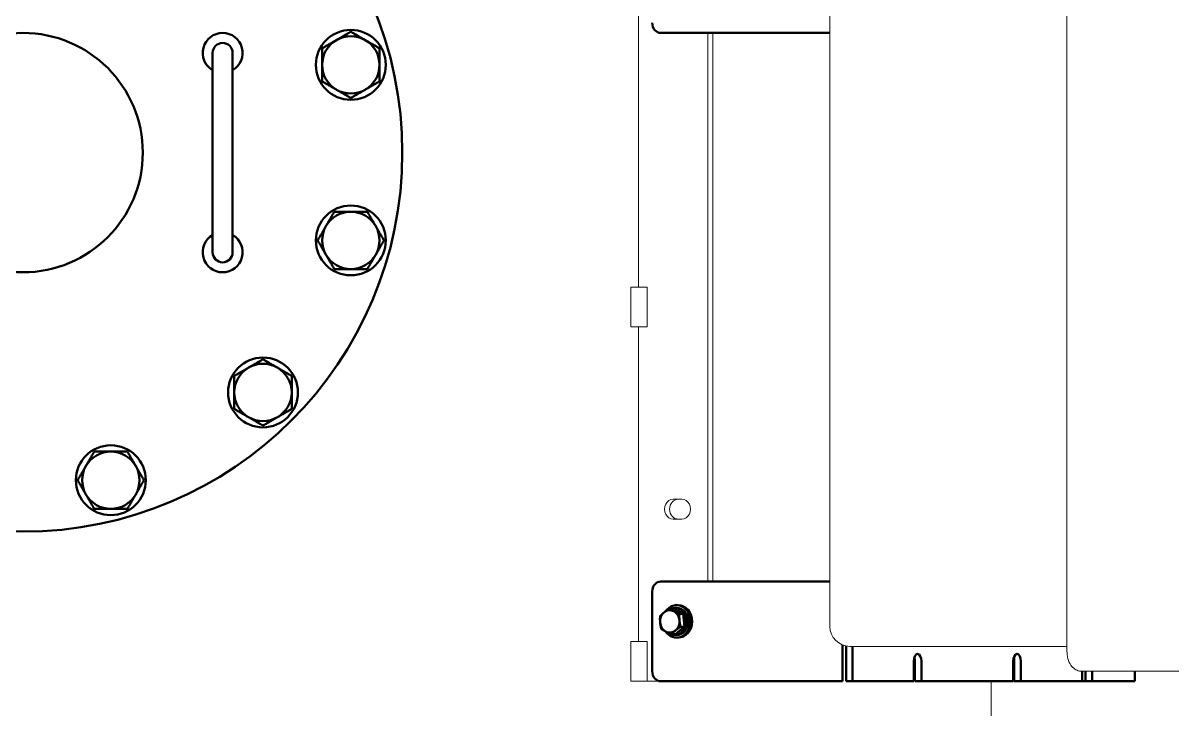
# Model space of a CAD drawing. Header units: inches. Extents: x 19 to 503, y 7 to 322.
# Drawn here: x 253.39 to 282.16, y 82.71 to 99.9 of the extents above; entities that cross this region are included whole.
import ezdxf

# ---------------------------------------------------------------- set-up
doc = ezdxf.new("R2010")
doc.units = ezdxf.units.IN
doc.header["$LTSCALE"] = 15
doc.header["$MEASUREMENT"] = 0
doc.layers.add('Visible (ANSI)', color=7, linetype='Continuous', lineweight=50)

msp = doc.modelspace()

# ---------------------------------------------------------------- linework, layer by layer
at = {"layer": 'Visible (ANSI)', "linetype": 'Continuous', "lineweight": 18}
for p, q in [((268.80674, 101.16094), (268.80674, 93.28094)), ((279.53304, 100.90094), (279.53304, 84.15094)), ((273.59586, 100.27594), (273.59586, 84.77594)), ((270.5388, 85.90094), (270.5388, 99.65094)), ((270.6638, 99.65094), (270.6638, 85.90094)), ((268.61297, 93.28094), (269.02325, 93.28094)), ((268.61297, 93.28094), (268.61297, 92.28094)), ((269.02325, 93.28094), (269.02325, 92.28094)), ((268.61297, 92.28094), (269.02325, 92.28094)), ((268.80674, 92.28094), (268.80674, 84.40094)), ((269.67277, 87.96344), (269.88928, 87.96344)), ((269.88928, 87.46344), (269.67277, 87.46344)), ((268.61297, 84.40094), (269.02325, 84.40094)), ((268.61297, 84.40094), (268.61297, 83.40094)), ((269.02325, 84.40094), (269.02325, 83.40094)), ((274.09586, 84.27594), (279.53304, 84.27594)), ((279.90804, 83.65094), (280.12454, 83.65094)), ((280.12454, 83.65094), (287.37454, 83.65094)), ((268.61297, 83.40094), (269.02325, 83.40094)), ((269.02325, 83.40094), (269.36251, 83.40094)), ((277.63798, 83.40094), (277.63798, 56.90094)), ((278.18917, 83.40094), (278.21429, 83.40094))]:
    msp.add_line(p, q, dxfattribs=at)
at = {"layer": 'Visible (ANSI)'}
for p, q in [((269.36251, 99.65094), (272.30861, 99.65094)), ((272.90624, 99.65094), (272.30861, 99.65094)), ((272.90624, 99.65094), (273.59586, 99.65094)), ((258.13827, 99.15094), (258.13827, 98.40094)), ((258.63827, 98.40094), (258.63827, 99.15094)), ((258.13827, 98.40094), (258.13827, 94.90094)), ((258.63827, 98.40094), (258.63827, 94.90094)), ((258.13827, 94.90094), (258.13827, 94.15094)), ((258.63827, 94.15094), (258.63827, 94.90094)), ((272.30861, 85.90094), (269.36251, 85.90094)), ((272.30861, 85.90094), (272.90624, 85.90094)), ((273.59586, 85.90094), (272.90624, 85.90094)), ((269.14601, 85.65094), (269.14601, 83.65094)), ((269.6663, 85.22359), (269.56985, 85.22359)), ((269.6663, 85.22359), (269.79473, 85.15779)), ((269.70853, 85.24094), (269.75553, 85.24094)), ((269.75553, 85.30694), (269.79553, 85.30694)), ((269.79473, 85.15779), (269.92315, 85.09199)), ((269.92315, 85.09199), (269.8267, 85.09199)), ((269.92315, 85.09199), (269.93801, 84.93066)), ((269.93801, 84.93066), (269.95287, 84.76934)), ((269.5692, 84.60141), (269.57097, 84.60421)), ((269.83931, 84.67381), (269.72575, 84.57829)), ((269.95287, 84.76934), (269.83931, 84.67381)), ((269.95287, 84.76934), (269.85642, 84.76934)), ((269.72575, 84.57829), (269.62929, 84.57829)), ((269.70853, 84.56094), (269.75553, 84.56094)), ((269.75553, 84.49494), (269.79553, 84.49494)), ((273.91292, 83.40094), (273.91292, 84.31061)), ((274.00054, 83.40094), (274.00054, 84.28511)), ((274.16292, 84.27594), (274.16292, 83.40094)), ((275.69917, 83.40094), (275.69917, 83.90094)), ((275.72429, 83.40094), (275.72429, 83.90094)), ((275.88667, 83.90094), (275.88667, 83.40094)), ((278.18917, 83.40094), (278.18917, 83.90094)), ((278.21429, 83.40094), (278.21429, 83.90094)), ((278.37667, 83.90094), (278.37667, 83.40094)), ((279.91292, 83.40094), (279.91292, 83.65094)), ((280.00054, 83.40094), (280.00054, 83.65094)), ((280.16292, 83.65094), (280.16292, 83.40094)), ((281.22821, 83.40094), (281.22821, 83.65094)), ((269.36251, 83.40094), (272.30861, 83.40094)), ((272.90624, 83.40094), (272.30861, 83.40094)), ((272.90624, 83.40094), (273.91292, 83.40094)), ((274.16292, 83.40094), (274.00054, 83.40094)), ((274.16292, 83.40094), (275.69917, 83.40094)), ((275.88667, 83.40094), (275.72429, 83.40094)), ((275.88667, 83.40094), (278.18917, 83.40094)), ((278.37667, 83.40094), (278.21429, 83.40094)), ((278.37667, 83.40094), (279.91292, 83.40094)), ((280.00054, 83.40094), (279.91292, 83.40094)), ((280.16292, 83.40094), (280.00054, 83.40094)), ((280.16292, 83.40094), (281.1696, 83.40094)), ((281.22821, 83.40094), (281.1696, 83.40094))]:
    msp.add_line(p, q, dxfattribs=at)
for centre, radius in [((253.38827, 96.65094), 9.5), ((253.38827, 96.65094), 3), ((261.59864, 98.8509), 0.875), ((261.59864, 94.45098), 0.875), ((259.39868, 90.64053), 0.875), ((255.58824, 88.44057), 0.875)]:
    msp.add_circle(centre, radius, dxfattribs=at)
for centre, radius, start, end in [((258.38827, 99.15094), 0.5, 90, 240), ((258.38827, 99.15094), 0.5, 300, 90), ((261.59864, 98.8509), 0.71875, 60, 120), ((258.38827, 99.15094), 0.25, 0, 180), ((261.59864, 98.8509), 0.71875, 120, 180), ((261.59864, 98.8509), 0.71875, 0, 60), ((261.59864, 98.8509), 0.71875, 180, 240), ((261.59864, 98.8509), 0.71875, 300, 0), ((261.59864, 98.8509), 0.71875, 240, 300), ((261.59864, 94.45098), 0.71875, 90, 150), ((261.59864, 94.45098), 0.71875, 30, 90), ((261.59864, 94.45098), 0.71875, 150, 210), ((261.59864, 94.45098), 0.71875, 330, 30), ((258.38827, 94.15094), 0.5, 120, 270), ((258.38827, 94.15094), 0.5, 270, 60), ((258.38827, 94.15094), 0.25, 180, 0), ((261.59864, 94.45098), 0.71875, 210, 270), ((261.59864, 94.45098), 0.71875, 270, 330), ((259.39868, 90.64053), 0.71875, 120, 180), ((259.39868, 90.64053), 0.71875, 60, 120), ((259.39868, 90.64053), 0.71875, 0, 60), ((259.39868, 90.64053), 0.71875, 180, 240), ((259.39868, 90.64053), 0.71875, 300, 0), ((259.39868, 90.64053), 0.71875, 240, 300), ((255.58824, 88.44057), 0.71875, 90, 150), ((255.58824, 88.44057), 0.71875, 30, 90), ((255.58824, 88.44057), 0.71875, 150, 210), ((255.58824, 88.44057), 0.71875, 330, 30), ((255.58824, 88.44057), 0.71875, 210, 270), ((255.58824, 88.44057), 0.71875, 270, 330)]:
    msp.add_arc(centre, radius, start, end, dxfattribs=at)
at = {"layer": 'Visible (ANSI)', "linetype": 'Continuous', "lineweight": 18}
for centre, radius, start, end in [((261.59864, 98.8509), 0.7295, 110.151639, 129.848361), ((261.59864, 98.8509), 0.7295, 50.151639, 69.848361), ((261.59864, 98.8509), 0.7295, 170.151639, 189.848361), ((261.59864, 98.8509), 0.7295, 350.151639, 9.848361), ((261.59864, 98.8509), 0.7295, 230.151639, 249.848361), ((261.59864, 98.8509), 0.7295, 290.151639, 309.848361), ((255.58824, 88.44057), 0.7295, 80.151639, 99.848361), ((255.58824, 88.44057), 0.7295, 140.151639, 159.848361), ((255.58824, 88.44057), 0.7295, 20.151639, 39.848361), ((255.58824, 88.44057), 0.7295, 200.151639, 219.848361), ((255.58824, 88.44057), 0.7295, 320.151639, 339.848361), ((255.58824, 88.44057), 0.7295, 260.151639, 279.848361), ((274.09586, 84.77594), 0.5, 180, 270)]:
    msp.add_arc(centre, radius, start, end, dxfattribs=at)
at = {"layer": 'Visible (ANSI)'}
for centre, major_axis, ratio, start_param, end_param in [((269.36251, 99.90094), (0, -0.25), 0.8660254, 4.71238898, 6.28318531), ((269.36251, 85.65094), (0, 0.25), 0.8660254, 0, 1.57079633), ((269.58702, 84.90094), (0, 0.281), 0.8660254, 5.8655537, 6.91275125), ((269.75553, 84.90094), (0, -0.406), 0.8660254, 5.38433939, 10.29442177), ((269.70853, 84.90094), (0, 0.34), 0.8660254, 2.64869602, 6.6040186), ((269.75553, 84.90094), (0, -0.34), 0.8660254, 0, 3.14159265), ((269.70853, 84.90094), (0, 0.281), 0.8660254, 5.66105527, 6.07005212), ((269.79553, 84.90094), (0, -0.406), 0.8660254, 0, 3.14159265), ((269.58702, 84.90094), (0, -0.281), 0.8660254, 3.77115859, 4.81835614), ((269.58702, 84.90094), (0, 0.281), 0.8660254, 4.81835614, 5.8655537), ((269.58702, 84.90094), (0, 0.281), 0.8660254, 3.77115859, 4.81835614), ((269.70853, 84.90094), (0, -0.281), 0.8660254, 1.35574454, 1.99778244), ((269.58702, 84.90094), (0, -0.281), 0.8660254, 4.81835614, 5.8655537), ((269.58702, 84.90094), (0, -0.281), 0.8660254, 5.8655537, 6.91275125), ((269.70853, 84.90094), (0, -0.281), 0.8660254, 0.38298003, 0.87615185), ((275.79292, 83.90094), (0, 0.1875), 0.5, 4.71238898, 7.85398163), ((278.28292, 83.90094), (0, 0.1875), 0.5, 4.71238898, 7.85398163), ((275.63054, 83.90094), (0, 0.1875), 0.5, 4.71238898, 5.23598776), ((278.12054, 83.90094), (0, 0.1875), 0.5, 4.71238898, 5.23598776), ((269.36251, 83.65094), (0, -0.25), 0.8660254, 4.71238898, 6.28318531)]:
    msp.add_ellipse(centre, major_axis=major_axis, ratio=ratio, start_param=start_param, end_param=end_param, dxfattribs=at)
at = {"layer": 'Visible (ANSI)', "linetype": 'Continuous', "lineweight": 18}
for centre, major_axis, start_param, end_param in [((269.67277, 87.71344), (0, -0.25), 3.14159265, 6.28318531), ((269.79777, 87.71344), (0, 0.25), 0, 3.14159265), ((269.88928, 87.71344), (0, 0.25), 3.14159265, 6.28318531)]:
    msp.add_ellipse(centre, major_axis=major_axis, ratio=0.8660254, start_param=start_param, end_param=end_param, dxfattribs=at)
at = {"layer": 'Visible (ANSI)'}
for points, weights in [([(261.23927, 99.47336), (261.40606, 99.56965), (261.59864, 99.68084)], [1, 1.04314139574, 1.01001874936]), ([(261.59864, 99.68084), (261.79123, 99.56965), (261.95802, 99.47336)], [1.01001874936, 1.04314139574, 1]), ([(260.87989, 99.26587), (261.07248, 99.37706), (261.23927, 99.47336)], [1.01001874936, 1.04314139574, 1]), ([(261.95802, 99.47336), (262.12481, 99.37706), (262.31739, 99.26587)], [1, 1.04314139574, 1.01001874936]), ([(260.87989, 98.8509), (260.87989, 99.04349), (260.87989, 99.26587)], [1, 1.04314139574, 1.01001874936]), ([(262.31739, 99.26587), (262.31739, 99.04349), (262.31739, 98.8509)], [1.01001874936, 1.04314139574, 1]), ([(260.87989, 98.43593), (260.87989, 98.65831), (260.87989, 98.8509)], [1.01001874936, 1.04314139574, 1]), ([(262.31739, 98.8509), (262.31739, 98.65831), (262.31739, 98.43593)], [1, 1.04314139574, 1.01001874936]), ([(261.23927, 98.22845), (261.07248, 98.32474), (260.87989, 98.43593)], [1, 1.04314139574, 1.01001874936]), ([(262.31739, 98.43593), (262.12481, 98.32474), (261.95802, 98.22845)], [1.01001874936, 1.04314139574, 1]), ([(261.59864, 98.02096), (261.40606, 98.13215), (261.23927, 98.22845)], [1.01001874936, 1.04314139574, 1]), ([(261.95802, 98.22845), (261.79123, 98.13215), (261.59864, 98.02096)], [1, 1.04314139574, 1.01001874936]), ([(260.97619, 94.81035), (261.07248, 94.97714), (261.18367, 95.16973)], [1, 1.04314139574, 1.01001874936]), ([(261.18367, 95.16973), (261.40606, 95.16973), (261.59864, 95.16973)], [1.01001874936, 1.04314139574, 1]), ([(261.59864, 95.16973), (261.79123, 95.16973), (262.01361, 95.16973)], [1, 1.04314139574, 1.01001874936]), ([(262.01361, 95.16973), (262.12481, 94.97714), (262.2211, 94.81035)], [1.01001874936, 1.04314139574, 1]), ([(260.7687, 94.45098), (260.87989, 94.64357), (260.97619, 94.81035)], [1.01001874936, 1.04314139574, 1]), ([(262.2211, 94.81035), (262.31739, 94.64357), (262.42859, 94.45098)], [1, 1.04314139574, 1.01001874936]), ([(260.97619, 94.0916), (260.87989, 94.25839), (260.7687, 94.45098)], [1, 1.04314139574, 1.01001874936]), ([(262.42859, 94.45098), (262.31739, 94.25839), (262.2211, 94.0916)], [1.01001874936, 1.04314139574, 1]), ([(261.18367, 93.73223), (261.07248, 93.92482), (260.97619, 94.0916)], [1.01001874936, 1.04314139574, 1]), ([(262.2211, 94.0916), (262.12481, 93.92482), (262.01361, 93.73223)], [1, 1.04314139574, 1.01001874936]), ([(261.59864, 93.73223), (261.40606, 93.73223), (261.18367, 93.73223)], [1, 1.04314139574, 1.01001874936]), ([(262.01361, 93.73223), (261.79123, 93.73223), (261.59864, 93.73223)], [1.01001874936, 1.04314139574, 1]), ([(258.67993, 91.0555), (258.87252, 91.16669), (259.03931, 91.26299)], [1.01001874936, 1.04314139574, 1]), ([(259.03931, 91.26299), (259.20609, 91.35928), (259.39868, 91.47047)], [1, 1.04314139574, 1.01001874936]), ([(259.39868, 91.47047), (259.59127, 91.35928), (259.75806, 91.26299)], [1.01001874936, 1.04314139574, 1]), ([(259.75806, 91.26299), (259.92484, 91.16669), (260.11743, 91.0555)], [1, 1.04314139574, 1.01001874936]), ([(258.67993, 90.64053), (258.67993, 90.83312), (258.67993, 91.0555)], [1, 1.04314139574, 1.01001874936]), ([(260.11743, 91.0555), (260.11743, 90.83312), (260.11743, 90.64053)], [1.01001874936, 1.04314139574, 1]), ([(258.67993, 90.22556), (258.67993, 90.44794), (258.67993, 90.64053)], [1.01001874936, 1.04314139574, 1]), ([(260.11743, 90.64053), (260.11743, 90.44794), (260.11743, 90.22556)], [1, 1.04314139574, 1.01001874936]), ([(259.03931, 90.01808), (258.87252, 90.11437), (258.67993, 90.22556)], [1, 1.04314139574, 1.01001874936]), ([(260.11743, 90.22556), (259.92484, 90.11437), (259.75806, 90.01808)], [1.01001874936, 1.04314139574, 1]), ([(259.39868, 89.81059), (259.20609, 89.92178), (259.03931, 90.01808)], [1.01001874936, 1.04314139574, 1]), ([(259.75806, 90.01808), (259.59127, 89.92178), (259.39868, 89.81059)], [1, 1.04314139574, 1.01001874936]), ([(254.96578, 88.79995), (255.06207, 88.96673), (255.17327, 89.15932)], [1, 1.04314139574, 1.01001874936]), ([(255.17327, 89.15932), (255.39565, 89.15932), (255.58824, 89.15932)], [1.01001874936, 1.04314139574, 1]), ([(255.58824, 89.15932), (255.78082, 89.15932), (256.00321, 89.15932)], [1, 1.04314139574, 1.01001874936]), ([(256.00321, 89.15932), (256.1144, 88.96673), (256.21069, 88.79995)], [1.01001874936, 1.04314139574, 1]), ([(254.7583, 88.44057), (254.86949, 88.63316), (254.96578, 88.79995)], [1.01001874936, 1.04314139574, 1]), ([(256.21069, 88.79995), (256.30699, 88.63316), (256.41818, 88.44057)], [1, 1.04314139574, 1.01001874936]), ([(254.96578, 88.0812), (254.86949, 88.24798), (254.7583, 88.44057)], [1, 1.04314139574, 1.01001874936]), ([(256.41818, 88.44057), (256.30699, 88.24798), (256.21069, 88.0812)], [1.01001874936, 1.04314139574, 1]), ([(255.17327, 87.72182), (255.06207, 87.91441), (254.96578, 88.0812)], [1.01001874936, 1.04314139574, 1]), ([(256.21069, 88.0812), (256.1144, 87.91441), (256.00321, 87.72182)], [1, 1.04314139574, 1.01001874936]), ([(255.58824, 87.72182), (255.39565, 87.72182), (255.17327, 87.72182)], [1, 1.04314139574, 1.01001874936]), ([(256.00321, 87.72182), (255.78082, 87.72182), (255.58824, 87.72182)], [1.01001874936, 1.04314139574, 1]), ([(269.44374, 85.12807), (269.49644, 85.1724), (269.56985, 85.22359)], [1, 1.0379548493, 1]), ([(269.56985, 85.22359), (269.62613, 85.18833), (269.68573, 85.15779)], [1, 1.0379548493, 1]), ([(269.34504, 84.87122), (269.33814, 84.94609), (269.34272, 85.03254)], [1, 1.0379548493, 1]), ([(269.34272, 85.03254), (269.39103, 85.08373), (269.44374, 85.12807)], [1, 1.0379548493, 1]), ([(269.68573, 85.15779), (269.74533, 85.12725), (269.8267, 85.09199)], [1, 1.0379548493, 1]), ([(269.8267, 85.09199), (269.82212, 85.00553), (269.82901, 84.93066)], [1, 1.0379548493, 1]), ([(269.82901, 84.93066), (269.83591, 84.85579), (269.85642, 84.76934)], [1, 1.0379548493, 1]), ([(269.37245, 84.70989), (269.35193, 84.79635), (269.34504, 84.87122)], [1, 1.0379548493, 1]), ([(269.48832, 84.64409), (269.42872, 84.67463), (269.37245, 84.70989)], [1, 1.0379548493, 1]), ([(269.62929, 84.57829), (269.54792, 84.61355), (269.48832, 84.64409)], [1, 1.0379548493, 1]), ([(269.73031, 84.67381), (269.6776, 84.62948), (269.62929, 84.57829)], [1, 1.0379548493, 1]), ([(269.85642, 84.76934), (269.78301, 84.71814), (269.73031, 84.67381)], [1, 1.0379548493, 1])]:
    msp.add_rational_spline(points, weights, degree=2, dxfattribs=at)
at = {"layer": 'Visible (ANSI)', "linetype": 'Continuous', "lineweight": 18}
msp.add_open_spline([(279.53304, 84.15094), (279.53304, 84.11167), (279.53609, 84.07241), (279.5487, 83.99478), (279.55821, 83.95642), (279.58566, 83.88085), (279.60346, 83.84352), (279.65379, 83.77039), (279.68661, 83.73382), (279.76571, 83.68242), (279.80542, 83.66485), (279.86854, 83.65284), (279.88828, 83.65094), (279.90804, 83.65094)], degree=3, knots=[3.14159265, 3.14159265, 3.14159265, 3.14159265, 3.45575192, 3.45575192, 3.76991118, 3.76991118, 4.08407045, 4.08407045, 4.39822972, 4.39822972, 4.61757201, 4.61757201, 4.71238898, 4.71238898, 4.71238898, 4.71238898], dxfattribs=at)

doc.saveas('drawing.dxf')
